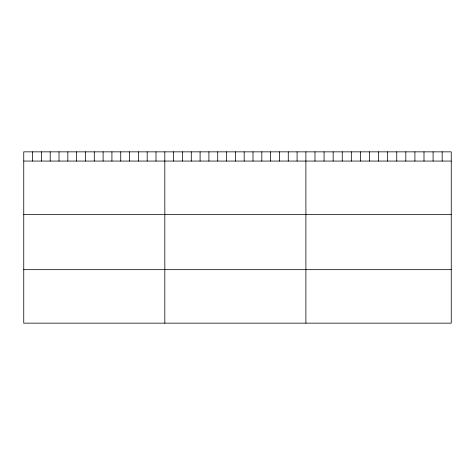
<?xml version="1.0" encoding="UTF-8"?>
<svg xmlns="http://www.w3.org/2000/svg" width="475" height="475" viewBox="0 0 475 475"><rect width="100%" height="100%" fill="white"/><g stroke="black" fill="none" stroke-linecap="round" stroke-linejoin="round"><path stroke-width="0.71" d="M451.25 161.061L451.25 323.154L23.75 323.154L23.75 151.846L451.25 151.846L451.25 161.061L23.75 161.061M23.75 214.552L451.25 214.552M23.75 269.663L451.25 269.663M442.166 151.846L442.166 161.061M433.081 151.846L433.081 161.061M423.997 151.846L423.997 161.061M414.912 151.846L414.912 161.061M405.828 151.846L405.828 161.061M396.744 151.846L396.744 161.061M387.659 151.846L387.659 161.061M378.575 151.846L378.575 161.061M369.491 151.846L369.491 161.061M360.406 151.846L360.406 161.061M351.322 151.846L351.322 161.061M342.238 151.846L342.238 161.061M333.153 151.846L333.153 161.061M324.069 151.846L324.069 161.061M314.984 151.846L314.984 161.061M305.9 151.846L305.9 323.154M297.083 151.846L297.083 161.061M288.266 151.846L288.266 161.061M279.448 151.846L279.448 161.061M270.631 151.846L270.631 161.061M261.814 151.846L261.814 161.061M252.997 151.846L252.997 161.061M244.18 151.846L244.18 161.061M235.362 151.846L235.362 161.061M226.545 151.846L226.545 161.061M217.728 151.846L217.728 161.061M208.911 151.846L208.911 161.061M200.094 151.846L200.094 161.061M191.277 151.846L191.277 161.061M182.459 151.846L182.459 161.061M173.642 151.846L173.642 161.061M164.825 151.846L164.825 323.154M156.008 151.846L156.008 161.061M147.191 151.846L147.191 161.061M138.373 151.846L138.373 161.061M129.556 151.846L129.556 161.061M120.739 151.846L120.739 161.061M111.922 151.846L111.922 161.061M103.105 151.846L103.105 161.061M94.288 151.846L94.288 161.061M85.47 151.846L85.47 161.061M76.653 151.846L76.653 161.061M67.836 151.846L67.836 161.061M59.019 151.846L59.019 161.061M50.202 151.846L50.202 161.061M41.384 151.846L41.384 161.061M32.567 151.846L32.567 161.061"/></g></svg>
